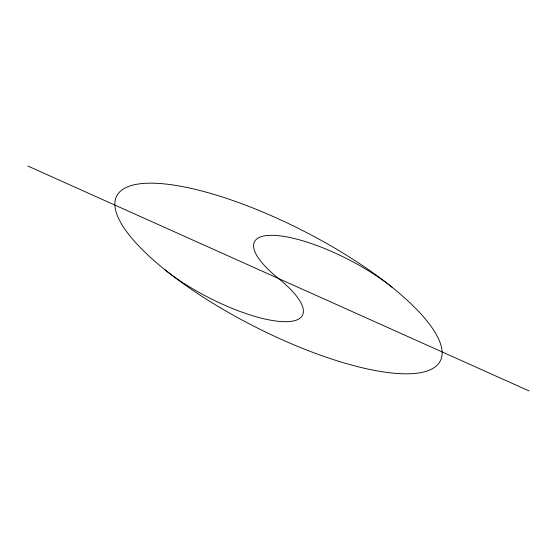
<?xml version="1.0" encoding="UTF-8"?>
<svg xmlns="http://www.w3.org/2000/svg" width="557" height="557" viewBox="0 0 557 557"><rect width="100%" height="100%" fill="white"/><g stroke="black" fill="none" stroke-linecap="round" stroke-linejoin="round"><path stroke-width="0.84" d="M27.85 166.028L529.15 390.972M164.698 269.581A90.791 26.847 27 0 0 280.38 321.486A90.791 26.847 27 0 0 278.5 278.5A90.798 26.847 27 0 1 276.62 235.514A90.798 26.847 27 0 1 392.302 287.426M170.421 274.107A181.589 53.695 27 0 0 438.923 363.157A181.589 53.695 27 0 0 226.149 198.236A181.589 53.695 27 0 0 170.421 274.107"/></g></svg>
